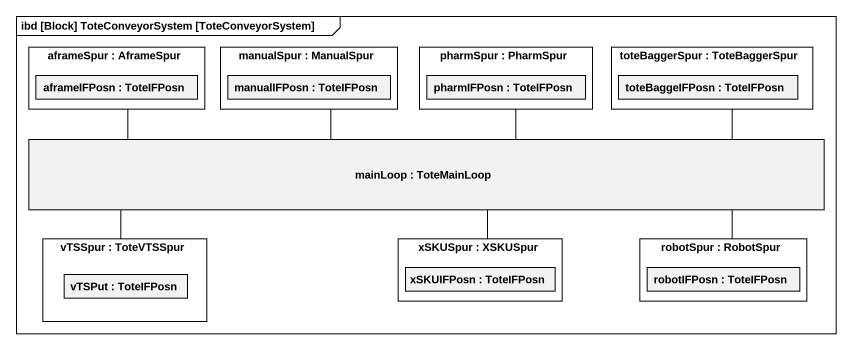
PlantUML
@startuml
mainframe ibd [Block] ToteConveyorSystem [ToteConveyorSystem]
rectangle "aframeSpur : AframeSpur" as aframeSpur {
  rectangle "aframeIFPosn : ToteIFPosn" as aframeIFPosn
}
rectangle "manualSpur : ManualSpur" as manualSpur {
  rectangle "manualIFPosn : ToteIFPosn" as manualIFPosn
}
rectangle "pharmSpur : PharmSpur" as pharmSpur {
  rectangle "pharmIFPosn : ToteIFPosn" as pharmIFPosn
}
rectangle "toteBaggerSpur : ToteBaggerSpur" as toteBaggerSpur {
  rectangle "toteBaggeIFPosn : ToteIFPosn" as toteBaggeIFPosn
}
rectangle "mainLoop : ToteMainLoop" as mainLoop
rectangle "vTSSpur : ToteVTSSpur" as vTSSpur {
  rectangle "vTSPut : ToteIFPosn" as vTSPut
}
rectangle "xSKUSpur : XSKUSpur" as xSKUSpur {
  rectangle "xSKUIFPosn : ToteIFPosn" as xSKUIFPosn
}
rectangle "robotSpur : RobotSpur" as robotSpur {
  rectangle "robotIFPosn : ToteIFPosn" as robotIFPosn
}
mainLoop -left- aframeSpur
mainLoop -up- manualSpur
mainLoop -up- pharmSpur
mainLoop -right- toteBaggerSpur
mainLoop -left- vTSSpur
mainLoop -- xSKUSpur
mainLoop -right- robotSpur
@enduml
